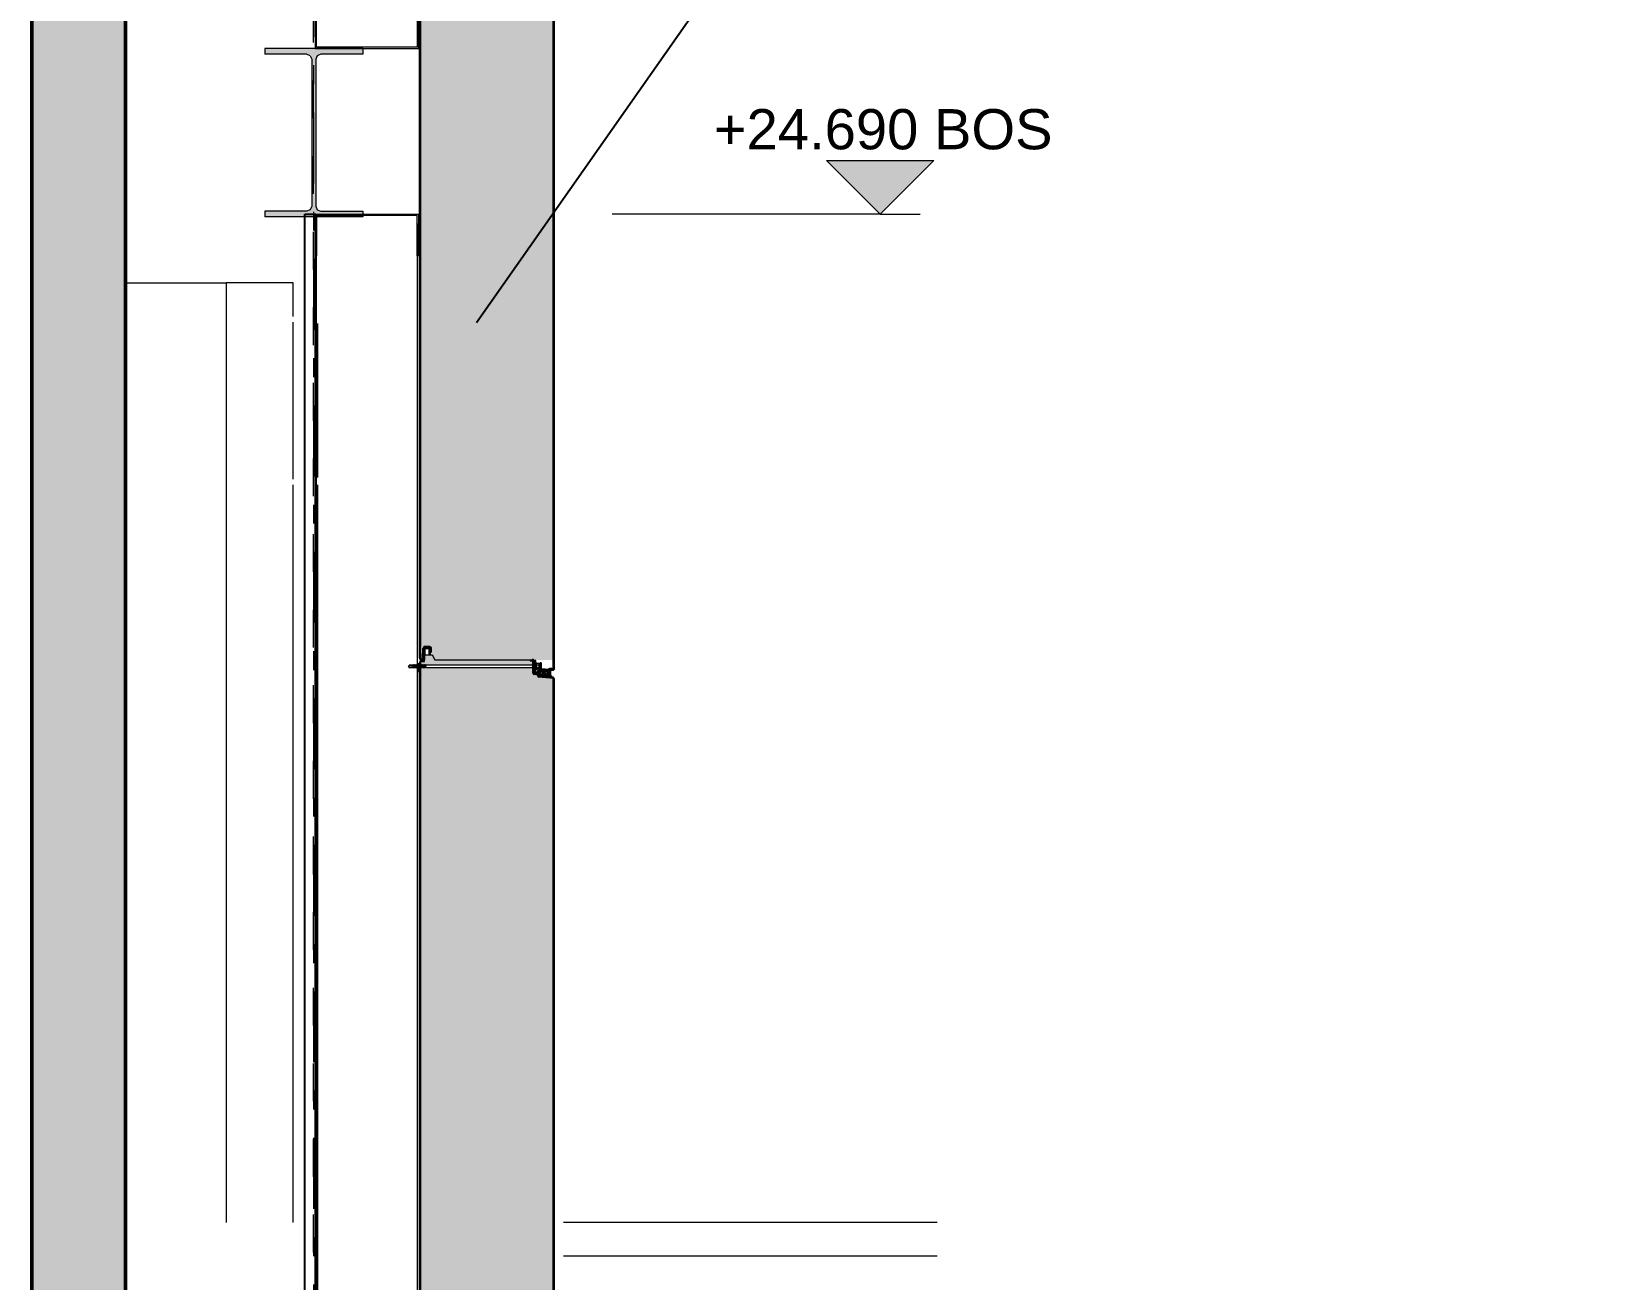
# Model space of a CAD drawing. Header units: millimetres. Extents: x -54677 to 188015, y -4000 to 32873.
# Drawn here: x 185647 to 188015, y 28729 to 30592 of the extents above; entities that cross this region are included whole.
import ezdxf

# ---------------------------------------------------------------- set-up
doc = ezdxf.new("R2010")
doc.units = ezdxf.units.MM
doc.header["$MEASUREMENT"] = 0
doc.linetypes.add('Dashed', pattern=[112.888889, 56.444445, -56.444445])
doc.linetypes.add('Double Dashed', pattern=[218.722215, 105.83333, -42.333331, 28.222222, -42.333331])
for name, color, linetype, lineweight in [('0_Pen_No__85', 8, 'Continuous', 20), ('2D Layer_Pen_No__1', 7, 'Continuous', 13), ('2D Layer_Pen_No__173', 1, 'Continuous', 18), ('2D Layer_Pen_No__194', 7, 'Continuous', 25), ('2D Layer_Pen_No__3', 7, 'Continuous', 18), ('2D Layer_Pen_No__4', 7, 'Continuous', 20), ('2D Layer_Pen_No__5', 7, 'Continuous', 25), ('2D Layer_Pen_No__7', 7, 'Continuous', 35), ('New_2D Layer_Pen_No__101', 252, 'Continuous', 15), ('New_2D Layer_Pen_No__87', 8, 'Continuous', 20), ('New_2D Layer_Pen_No__88', 8, 'Continuous', 20), ('New_A-95-D_Stair_Detail.Dim_Pen_No__4', 7, 'Continuous', 20), ('S-280-M_STRUCT_FRAME.IFC Import_Pen_No__1', 7, 'Continuous', 13), ('S-280-M_STRUCT_FRAME.IFC Import_Pen_No__160', 5, 'Continuous', 200)]:
    doc.layers.add(name, color=color, linetype=linetype, lineweight=lineweight)
for name, color, linetype, lineweight, true_color in [('2D Layer_Pen_No__241', 7, 'Continuous', 13, 0xc30c20), ('2D Layer_Pen_No__81', 7, 'Continuous', 20, 0x6a6a6a), ('New_2D Layer_Pen_No__147', 7, 'Continuous', 0, 0x606060), ('New_2D Layer_Pen_No__27', 7, 'Continuous', 50, 0x2a2a2a)]:
    doc.layers.add(name, color=color, linetype=linetype, lineweight=lineweight, true_color=true_color)
doc.layers.add('New_A-95-D_Stair_Detail.Dim', color=7, linetype='Continuous')
doc.styles.add('GENERATED_STYLE_1', font='')
doc.styles.get('GENERATED_STYLE_1').set_extended_font_data('Arial')
doc.dimstyles.new('GENERATED_STYLE__4', dxfattribs={"dimtxt": 0.18, "dimasz": 72.96, "dimexe": 0.18, "dimexo": 0.0625, "dimgap": 0.09, "dimtad": 0, "dimtih": 1, "dimtoh": 1, "dimdec": 4, "dimzin": 0, "dimdsep": 46, "dimcen": 0.09, "dimadec": 0, "dimazin": 0, "dimtfac": 1, "dimtdec": 4, "dimtmove": 0, "dimatfit": 3, "dimldrblk": 'ARROWHEAD_5', "dimfxl": 1, "dimtolj": 1, "dimtzin": 0, "dimarcsym": 0})

# ---------------------------------------------------------------- blocks, each defined once
blk = doc.blocks.new('Dimension_19_2', base_point=(186913.3, 30319.7))
at = {"layer": 'New_A-95-D_Stair_Detail.Dim', "linetype": 'Continuous', "lineweight": 0, "true_color": 0x000000}
blk.add_hatch(color=178, dxfattribs=at).paths.add_polyline_path([(186913.3, 30319.7), (186993.3, 30399.7), (186833.3, 30399.7)])
at = {"layer": 'New_A-95-D_Stair_Detail.Dim_Pen_No__4', "linetype": 'Continuous'}
for p, q in [((186913.3, 30319.7), (186833.3, 30399.7)), ((186833.3, 30399.7), (186993.3, 30399.7)), ((186993.3, 30399.7), (186913.3, 30319.7)), ((186913.3, 30319.7), (186513.3, 30319.7)), ((186913.3, 30319.7), (186973.3, 30319.7))]:
    blk.add_line(p, q, dxfattribs=at)
at = {"layer": 'New_A-95-D_Stair_Detail.Dim_Pen_No__4', "insert": (186665.1, 30415.7), "char_height": 60, "attachment_point": 7, "style": 'GENERATED_STYLE_1'}
blk.add_mtext('\\A1;{\\fArial|b0|i0|c0|p34;+24.690 BOS}', dxfattribs=at)
blk = doc.blocks.new('ARROWHEAD_5')
at = {"color": 0, "linetype": 'Continuous', "lineweight": 0}
blk.add_line((0, 0), (-1, 0), dxfattribs=at)
blk.add_solid([(-1, 0.2679), (0, 0), (-1, -0.2679), (-1, 0.2679)], dxfattribs=at)

msp = doc.modelspace()

# ---------------------------------------------------------------- hatches: boundary and pattern name
at = {"layer": '2D Layer_Pen_No__3', "linetype": 'Continuous'}
msp.add_hatch(color=256, dxfattribs=at).paths.add_polyline_path([(186235.7, 29671.6), (186239.7, 29671.6, -0.414214), (186241.3, 29669.9), (186242.2, 29669.9), (186242.2, 29672.5, 0.414214), (186241.2, 29673.6), (186234.1, 29673.6, 0.39896), (186232.1, 29671.7), (186232, 29669.9), (186233.2, 29669.9, -0.304072)])
h = msp.add_hatch(dxfattribs=at)
h.set_pattern_fill('ANSI31_0002', color=256, style=0, pattern_type=2)
h.set_pattern_definition([(45, (185468.97, 29000.53), (-220.97, 220.97), [])])
h.paths.add_polyline_path([(186232, 29669.9), (186233.2, 29669.9, -0.304072), (186235.7, 29671.6), (186239.7, 29671.6, -0.414214), (186241.3, 29669.9), (186242.2, 29669.9), (186242.2, 29672.5, 0.414214), (186241.2, 29673.6), (186234.1, 29673.6, 0.39896), (186232.1, 29671.7)])
at = {"layer": '2D Layer_Pen_No__4', "linetype": 'Continuous', "lineweight": 0, "true_color": 0x000000}
for points in [[(186425.8, 30540), (186425.8, 30616), (186425.8, 30627), (186418.2, 30627.6), (186416.3, 30627.8), (186402.8, 30629), (186402.8, 30631.6, 0.177727), (186402.7, 30632), (186395.8, 30632.7), (186395.8, 30642), (186395.4, 30642.4), (186237.6, 30642.4), (186236.7, 30640.5), (186236.4, 30641.3), (186235.3, 30641.3), (186234.7, 30640.5), (186234.4, 30641.3), (186233.3, 30641.3), (186232.7, 30640.5), (186232.4, 30641.3), (186231.3, 30641.3), (186230.7, 30640.5), (186230.4, 30641.3), (186229.3, 30641.3), (186228.7, 30640.5), (186228.4, 30641.3), (186227.3, 30641.3), (186226.8, 30640.7), (186226.8, 30540)], [(186226.8, 30540), (186226.8, 29674), (186226.8, 29674.1), (186243.8, 29674.1), (186243.8, 29664.1), (186248.8, 29654.1), (186425.8, 29654.1), (186425.8, 30540)], [(186235.4, 29647.2), (186236.1, 29646.4), (186395.8, 29646.4), (186395.8, 29652.3, 0.085197), (186395.8, 29652.7), (186391.1, 29652.7), (186391.1, 29654.1), (186248.8, 29654.1), (186244.9, 29661.9), (186233.6, 29661.9), (186233.6, 29651.9), (186228.8, 29651.9), (186226.8, 29649.9), (186226.8, 29646.4), (186227.1, 29646.4), (186227.4, 29647.2), (186227.1, 29646), (186227.2, 29646), (186227.5, 29645.3), (186227.6, 29645.3), (186228.1, 29646.4), (186227.4, 29647.2)], [(186425.8, 29540), (186425.8, 29616), (186425.8, 29627), (186418.2, 29627.6), (186416.3, 29627.8), (186402.8, 29629), (186402.8, 29631.6, 0.177727), (186402.7, 29632), (186395.8, 29632.7), (186395.8, 29642), (186395.4, 29642.4), (186237.6, 29642.4), (186236.7, 29640.5), (186236.4, 29641.3), (186235.3, 29641.3), (186234.7, 29640.5), (186234.4, 29641.3), (186233.3, 29641.3), (186232.7, 29640.5), (186232.4, 29641.3), (186231.3, 29641.3), (186230.7, 29640.5), (186230.4, 29641.3), (186229.3, 29641.3), (186228.7, 29640.5), (186228.4, 29641.3), (186227.3, 29641.3), (186226.8, 29640.7), (186226.8, 29540)], [(186226.8, 29540), (186226.8, 28674), (186226.8, 28674.1), (186243.8, 28674.1), (186243.8, 28664.1), (186248.8, 28654.1), (186425.8, 28654.1), (186425.8, 29540)]]:
    msp.add_hatch(color=178, dxfattribs=at).paths.add_polyline_path(points)
at = {"layer": '2D Layer_Pen_No__4', "linetype": 'Continuous'}
h = msp.add_hatch(dxfattribs=at)
h.set_pattern_fill('INSUL_0002', color=256, style=0, pattern_type=2)
h.set_pattern_definition([(45, (185668.7, 28650), (-1591, 1591), []), (45, (185138.4, 29180.3), (-1591, 1591), [750, -750]), (45, (184608, 29710.7), (-1591, 1591), [750, -750])])
h.paths.add_polyline_path([(186397.9, 29646.4), (186395.8, 29652.3, 0.085197), (186395.8, 29652.7), (186391.1, 29652.7), (186391.1, 29654.1), (186248.8, 29654.1), (186244.9, 29661.9), (186233.6, 29661.9), (186233.6, 29651.9), (186228.8, 29651.9), (186226.8, 29649.9), (186226.8, 29645.6), (186227.2, 29646), (186227.5, 29645.3), (186228.5, 29645.3), (186229.2, 29646), (186229.5, 29645.3), (186230.5, 29645.3), (186231.2, 29646), (186231.5, 29645.3), (186232.5, 29645.3), (186233.2, 29646), (186233.5, 29645.3), (186234.5, 29645.3), (186235.2, 29646), (186237.6, 29646.4)])
at = {"layer": '2D Layer_Pen_No__7', "linetype": 'Continuous'}
h = msp.add_hatch(dxfattribs=at)
h.set_pattern_fill('ANSI31_0002', color=256, style=0, pattern_type=2)
h.set_pattern_definition([(135, (186303.94, 29518.55), (265.17, 265.17), [])])
h.paths.add_polyline_path([(186409.8, 29635, 0.512725), (186409.8, 29634.2), (186412.8, 29632.1, 0.645734), (186413.1, 29632.3), (186413, 29632.6), (186415.4, 29632.6), (186416.2, 29632.1, 0.645734), (186416.5, 29632.3), (186416.4, 29632.6), (186417.9, 29632.6, -0.414214), (186418.4, 29632.1), (186418.4, 29630.8, 0.185503), (186418.6, 29630.1), (186419.9, 29628.7, 0.189692), (186420.6, 29628.4), (186423.3, 29628.1, 0.78441), (186423.4, 29628.7), (186421.7, 29629.1, -0.34718), (186420.9, 29630.1), (186420.9, 29638.4, -0.396857), (186421.8, 29639.4), (186423.5, 29639.5, 0.78441), (186423.5, 29640.1), (186420.2, 29640.4, 0.235302), (186419.4, 29640), (186418.6, 29639.2, 0.185503), (186418.4, 29638.5), (186418.4, 29637.1, -0.414214), (186417.9, 29636.6), (186416.4, 29636.6), (186416.5, 29637, 0.645734), (186416.2, 29637.2), (186415.4, 29636.6), (186413, 29636.6), (186413.1, 29637, 0.645734), (186412.8, 29637.2)])
h.paths.add_polyline_path([(186411.2, 29634.5, -0.512725), (186411.2, 29634.8), (186412.4, 29635.6, -0.157084), (186412.6, 29635.7), (186414.9, 29635.7), (186414.4, 29634.6), (186414.9, 29633.5), (186412.6, 29633.5, -0.157084), (186412.4, 29633.6)], flags=0)
h.paths.add_polyline_path([(186415.3, 29634.6), (186415.8, 29635.7), (186418.7, 29635.7, -0.414214), (186418.9, 29635.5), (186418.9, 29633.7, -0.414214), (186418.7, 29633.5), (186415.8, 29633.5)], flags=0)
at = {"layer": 'New_2D Layer_Pen_No__147', "linetype": 'Continuous'}
h = msp.add_hatch(dxfattribs=at)
h.set_pattern_fill('Structural_Concrete_0002', color=256, style=0, pattern_type=2)
h.set_pattern_definition([(45, (160184.87, 11417.11), (-73.4847, 73.4847), [10, -50]), (45, (160169.34, 11475.06), (-73.4847, 73.4847), [10, -50]), (105, (160184.87, 11417.11), (100.38196, 26.89726), [10, -50]), (105, (160227.3, 11459.54), (100.38196, 26.89726), [10, -50]), (165, (160191.94, 11424.18), (26.89726, 100.38196), [10, -50]), (165, (160234.37, 11466.61), (26.89726, 100.38196), [10, -50]), (45, (160177.802, 11424.18), (-14.142136, 14.142136), [0, -20, 0, -30]), (90, (160184.873, 11431.25), (-20, 0), [0, -15, 0, -25])])
h.paths.add_polyline_path([(185647.3, 11367.1), (185787.3, 11367.1), (185787.3, 31517.1), (185647.3, 31517.1)])
at = {"layer": 'S-280-M_STRUCT_FRAME.IFC Import_Pen_No__160', "linetype": 'Continuous', "lineweight": 0, "true_color": 0x00007f}
msp.add_hatch(color=176, dxfattribs=at).paths.add_polyline_path([(185995.1, 30315.6), (186141.2, 30315.6), (186141.2, 30324.2), (186078.8, 30324.2), (186073.4, 30326.4), (186071.2, 30331.8), (186071.2, 30550.9), (186073.4, 30556.3), (186078.8, 30558.5), (186141.2, 30558.5), (186141.2, 30567.1), (185995.1, 30567.1), (185995.1, 30558.5), (186057.5, 30558.5), (186062.8, 30556.3), (186065.1, 30550.9), (186065.1, 30331.8), (186062.8, 30326.4), (186057.5, 30324.2), (185995.1, 30324.2)])

# ---------------------------------------------------------------- linework, layer by layer
at = {"layer": '2D Layer_Pen_No__1', "linetype": 'Continuous'}
for p, q in [((186209.3, 29644.4), (186213.5, 29646.4)), ((186209.3, 29644.4), (186210.6, 29646.4)), ((186209.3, 29644.4), (186210.6, 29642.4)), ((186217.1, 29646.4), (186210.6, 29646.4)), ((186210.6, 29642.4), (186215.8, 29644.7)), ((186217, 29642.4), (186210.6, 29642.4)), ((186213.5, 29646.4), (186216.4, 29645.6)), ((186216.4, 29645.6), (186215.8, 29644.7)), ((186217.3, 29642.4), (186216.3, 29642.4)), ((186217.4, 29647.2), (186217, 29645.4)), ((186217.4, 29647.2), (186217, 29646.1)), ((186218.1, 29646.4), (186217, 29644)), ((186217, 29646.1), (186217, 29644)), ((186219.4, 29647.2), (186217.3, 29642.4)), ((186217.3, 29642.4), (186217.9, 29641.7)), ((186218.1, 29646.4), (186217.4, 29647.2)), ((186219.4, 29647.2), (186217.9, 29641.7)), ((186220.1, 29646.4), (186217.9, 29641.7)), ((186219.1, 29646.4), (186218.1, 29646.4)), ((186219.3, 29642.4), (186218.3, 29642.4)), ((186221.4, 29647.2), (186219.3, 29642.4)), ((186219.3, 29642.4), (186219.9, 29641.7)), ((186220.1, 29646.4), (186219.4, 29647.2)), ((186221.4, 29647.2), (186219.9, 29641.7)), ((186222.1, 29646.4), (186219.9, 29641.7)), ((186221.1, 29646.4), (186220.1, 29646.4)), ((186221.3, 29642.4), (186220.3, 29642.4)), ((186223.4, 29647.2), (186221.3, 29642.4)), ((186221.3, 29642.4), (186221.9, 29641.7)), ((186222.1, 29646.4), (186221.4, 29647.2)), ((186223.4, 29647.2), (186221.9, 29641.7)), ((186224.1, 29646.4), (186221.9, 29641.7)), ((186223.1, 29646.4), (186222.1, 29646.4)), ((186223.3, 29642.4), (186222.3, 29642.4)), ((186225.4, 29647.2), (186223.3, 29642.4)), ((186223.3, 29642.4), (186223.9, 29641.7)), ((186224.1, 29646.4), (186223.4, 29647.2)), ((186225.4, 29647.2), (186223.9, 29641.7)), ((186226.1, 29646.4), (186223.9, 29641.7)), ((186225.1, 29646.4), (186224.1, 29646.4)), ((186225.3, 29642.4), (186224.3, 29642.4)), ((186227.4, 29647.2), (186225.3, 29642.4)), ((186225.3, 29642.4), (186225.9, 29641.7)), ((186226.1, 29646.4), (186225.4, 29647.2)), ((186227.4, 29647.2), (186225.9, 29641.7)), ((186228.1, 29646.4), (186225.9, 29641.7)), ((186227.1, 29646.4), (186226.1, 29646.4)), ((186227.3, 29642.4), (186226.3, 29642.4)), ((186229.4, 29647.2), (186227.3, 29642.4)), ((186227.3, 29642.4), (186227.9, 29641.7)), ((186228.1, 29646.4), (186227.4, 29647.2)), ((186229.4, 29647.2), (186227.9, 29641.7)), ((186230.1, 29646.4), (186227.9, 29641.7)), ((186229.1, 29646.4), (186228.1, 29646.4)), ((186229.3, 29642.4), (186228.3, 29642.4)), ((186231.4, 29647.2), (186229.3, 29642.4)), ((186229.3, 29642.4), (186229.9, 29641.7)), ((186230.1, 29646.4), (186229.4, 29647.2)), ((186231.4, 29647.2), (186229.9, 29641.7)), ((186232.1, 29646.4), (186229.9, 29641.7)), ((186231.1, 29646.4), (186230.1, 29646.4)), ((186231.3, 29642.4), (186230.3, 29642.4)), ((186233.4, 29647.2), (186231.3, 29642.4)), ((186231.3, 29642.4), (186231.9, 29641.7)), ((186232.1, 29646.4), (186231.4, 29647.2)), ((186233.4, 29647.2), (186231.9, 29641.7)), ((186234.1, 29646.4), (186231.9, 29641.7)), ((186233.1, 29646.4), (186232.1, 29646.4)), ((186233.3, 29642.4), (186232.3, 29642.4)), ((186235.4, 29647.2), (186233.3, 29642.4)), ((186233.3, 29642.4), (186233.9, 29641.7)), ((186234.1, 29646.4), (186233.4, 29647.2)), ((186235.4, 29647.2), (186233.9, 29641.7)), ((186236.1, 29646.4), (186233.9, 29641.7)), ((186235.1, 29646.4), (186234.1, 29646.4)), ((186399.5, 29642.4), (186234.3, 29642.4)), ((186236.1, 29646.4), (186235.4, 29647.2)), ((186399.5, 29646.4), (186236.1, 29646.4)), ((186399.5, 29653.4), (186396.5, 29653.4)), ((186396.5, 29653.4), (186396.5, 29653.1)), ((186399.5, 29644.4), (186399.5, 29653.4)), ((186400.7, 29649.7), (186399.5, 29649.7)), ((186399.5, 29649.7), (186399.5, 29639.1)), ((186400.7, 29639.1), (186400.7, 29649.7)), ((186404, 29648.7), (186400.7, 29648.7)), ((186404.1, 29646.5), (186400.7, 29646.5)), ((186404.1, 29642.3), (186400.7, 29642.3)), ((186401.1, 29642.3), (186401.1, 29646.5)), ((186404.5, 29644.4), (186404.5, 29647.5)), ((186404.5, 29644.4), (186404.5, 29641.3)), ((186400.7, 29639.1), (186399.5, 29639.1)), ((186399.5, 29635.5), (186399.5, 29639.1)), ((186404, 29640.1), (186400.7, 29640.1))]:
    msp.add_line(p, q, dxfattribs=at)
for centre, radius, start, end in [((186402.9, 29647.5), 1.55, 318.7018, 49.0336), ((186402.9, 29641.3), 1.55, 310.9664, 41.2982), ((186397.9, 29644.3), 6.54, 1.0349, 19.8241), ((186397.9, 29644.5), 6.54, 340.1759, 358.9651)]:
    msp.add_arc(centre, radius, start, end, dxfattribs=at)
at = {"layer": '2D Layer_Pen_No__173', "linetype": 'Double Dashed'}
msp.add_line((186067.9, 32440), (186067.9, 10068), dxfattribs=at)
at = {"layer": '2D Layer_Pen_No__194', "linetype": 'Continuous', "flags": 128}
msp.add_lwpolyline([(186054.9, 30319.7), (186070.4, 30319.7), (186070.4, 27167.1), (186054.9, 27167.1)], close=True, dxfattribs=at)
at = {"layer": '2D Layer_Pen_No__241', "linetype": 'Dashed'}
msp.add_line((186067.9, 9917.1), (186067.9, 32404.7), dxfattribs=at)
at = {"layer": '2D Layer_Pen_No__3', "linetype": 'Continuous'}
for p, q in [((186232.1, 29671.7), (186232, 29669.9)), ((186232.1, 29671.7), (186232, 29669.9)), ((186233.2, 29669.9), (186232, 29669.9)), ((186233.2, 29669.9), (186232, 29669.9)), ((186241.2, 29673.6), (186234.1, 29673.6)), ((186241.2, 29673.6), (186234.1, 29673.6)), ((186235.7, 29671.6), (186239.7, 29671.6)), ((186235.7, 29671.6), (186239.7, 29671.6)), ((186241.3, 29669.9), (186242.2, 29669.9)), ((186241.3, 29669.9), (186242.2, 29669.9)), ((186242.2, 29669.9), (186242.2, 29672.5)), ((186242.2, 29669.9), (186242.2, 29672.5)), ((186223.4, 29648.6), (186226.3, 29648.6)), ((186223.4, 29648.6), (186226.3, 29636.6)), ((186223.4, 29636.6), (186226.3, 29648.6)), ((186223.4, 29636.6), (186226.3, 29636.6))]:
    msp.add_line(p, q, dxfattribs=at)
for centre, radius, start, end in [((186234.1, 29671.6), 2, 90, 177.0001), ((186234.1, 29671.6), 2, 90, 177.0001), ((186235.7, 29668.9), 2.63, 90, 157.6522), ((186235.7, 29668.9), 2.63, 90, 157.6522), ((186239.7, 29669.9), 1.63, 360, 90), ((186239.7, 29669.9), 1.63, 360, 90), ((186241.2, 29672.5), 1.08, 359.9999, 90), ((186241.2, 29672.5), 1.08, 359.9999, 90)]:
    msp.add_arc(centre, radius, start, end, dxfattribs=at)
at = {"layer": '2D Layer_Pen_No__4', "linetype": 'Continuous'}
for p, q in [((186425.8, 29639.7), (186425.8, 29694.7)), ((186226.8, 29649.9), (186228.8, 29651.9)), ((186228.8, 29651.9), (186233.6, 29651.9)), ((186233.6, 29661.9), (186244.9, 29661.9)), ((186233.6, 29651.9), (186233.6, 29661.9)), ((186244.9, 29661.9), (186248.8, 29654.1)), ((186248.8, 29654.1), (186391.1, 29654.1)), ((186389.7, 29654.1), (186391.1, 29654.1)), ((186391.1, 29654.1), (186391.1, 29652.7)), ((186391.1, 29652.7), (186395.8, 29652.7)), ((186395.8, 29644.8), (186394.5, 29643.5)), ((186394.5, 29643.5), (186395.8, 29642)), ((186395.8, 29646.3), (186395.8, 29652.7)), ((186395.8, 29642), (186395.8, 29632.7)), ((186395.8, 29632.7), (186402.8, 29632)), ((186402.8, 29632), (186402.8, 29629)), ((186402.8, 29629), (186425.8, 29627))]:
    msp.add_line(p, q, dxfattribs=at)
at = {"layer": '2D Layer_Pen_No__5', "linetype": 'Continuous'}
for p, q in [((186226.3, 29694.7), (186226.3, 30649.9)), ((186226.3, 29657), (186226.3, 29694.7)), ((186232.1, 29671.7), (186231.3, 29656.9)), ((186232.3, 29654.4), (186233.1, 29669.1)), ((186241.2, 29673.5), (186234.1, 29673.5)), ((186235.7, 29671.6), (186239.7, 29671.6)), ((186241.3, 29669.9), (186241.3, 29662.6)), ((186242.2, 29665.1), (186242.2, 29672.5)), ((186226.3, 28694.7), (186226.3, 29649.9)), ((186228.9, 29652.6), (186229.8, 29652.6)), ((186229.8, 29652.6), (186230.3, 29652.6)), ((186241.3, 29662.6), (186240.8, 29662.6)), ((186242.7, 29665.1), (186242.2, 29665.1)), ((186391.6, 29654), (186394.4, 29654.3)), ((186391.6, 29653.3), (186391.6, 29654)), ((186394.4, 29653.6), (186391.6, 29653.3)), ((186394.6, 29643.5), (186395.8, 29644.8)), ((186395.8, 29642.2), (186394.6, 29643.5)), ((186396.5, 29644.5), (186395.5, 29643.5)), ((186395.5, 29643.5), (186396.5, 29642.5)), ((186395.8, 29644.8), (186395.8, 29652.3)), ((186396.5, 29652.3), (186396.5, 29644.5)), ((186396.5, 29642.5), (186396.5, 29634.1)), ((186395.8, 29634.2), (186395.8, 29642.2)), ((186397.2, 29633.4), (186402.2, 29633)), ((186402.2, 29632.3), (186397.2, 29632.7)), ((186402.8, 29630.6), (186402.8, 29631.6)), ((186403.5, 29631.5), (186403.5, 29630.5)), ((186404.2, 29629.8), (186424.9, 29628)), ((186424.9, 29627.3), (186404.2, 29629.1))]:
    msp.add_line(p, q, dxfattribs=at)
at = {"layer": '2D Layer_Pen_No__5', "linetype": 'Continuous', "flags": 128}
for points in [[(186240.8, 30662.6), (186240.8, 30669.9, 0.414214), (186239.7, 30671.1), (186235.7, 30671.1, 0.39896), (186233.6, 30669), (186232.8, 30654.4, -0.39896), (186230.3, 30652.1), (186229.8, 30652.1), (186228.9, 30652.1, 0.414214), (186226.8, 30649.9), (186226.8, 29694.7)], [(186426.5, 30626.3), (186426.5, 29640.2, -0.440011), (186424.9, 29638.7), (186413.5, 29639.7), (186407.9, 29640.2, -0.388879), (186406.5, 29641.7), (186406.5, 29649.6), (186407.2, 29649.6), (186407.2, 29641.6, 0.388879), (186407.8, 29640.9), (186413.7, 29640.4), (186425, 29639.4, 0.440011), (186425.8, 29640.1), (186425.8, 30626.3)], [(186226.8, 29694.7), (186226.8, 29657, 0.974157), (186230.8, 29656.9), (186231.6, 29671.7, -0.39896), (186234.1, 29674), (186241.2, 29674, -0.414214), (186242.7, 29672.5), (186242.7, 29665.1)], [(186240.8, 29662.6), (186240.8, 29669.9, 0.414214), (186239.7, 29671.1), (186235.7, 29671.1, 0.39896), (186233.6, 29669), (186232.8, 29654.4, -0.39896), (186230.3, 29652.1), (186229.8, 29652.1), (186228.9, 29652.1, 0.414214), (186226.8, 29649.9), (186226.8, 28694.7)], [(186426.5, 29626.3), (186426.5, 28640.2, -0.440011), (186424.9, 28638.7), (186413.5, 28639.7), (186407.9, 28640.2, -0.388879), (186406.5, 28641.7), (186406.5, 28649.6), (186407.2, 28649.6), (186407.2, 28641.6, 0.388879), (186407.8, 28640.9), (186413.7, 28640.4), (186425, 28639.4, 0.440011), (186425.8, 28640.1), (186425.8, 29626.3)]]:
    msp.add_lwpolyline(points, format="xyb", dxfattribs=at)
at = {"layer": '2D Layer_Pen_No__5', "linetype": 'Continuous'}
for centre, radius, start, end in [((186234.1, 29671.5), 2, 90, 177.0001), ((186235.7, 29668.9), 2.63, 90, 177), ((186239.7, 29669.9), 1.63, 360, 90), ((186241.2, 29672.5), 1.08, 359.9999, 90), ((186228.8, 29657), 2.5, 180, 357), ((186228.9, 29649.9), 2.63, 90, 180), ((186230.3, 29654.6), 2, 269.9999, 357), ((186394.5, 29652.3), 2, 360, 95), ((186394.5, 29652.3), 1.3, 0, 95), ((186397.3, 29634.2), 1.5, 180, 265), ((186397.2, 29634.1), 0.7, 180, 265), ((186402, 29631.5), 1.5, 0, 85), ((186402.1, 29631.6), 0.7, 0, 84.9999), ((186404.3, 29630.6), 1.5, 180, 265), ((186404.2, 29630.5), 0.7, 180, 265), ((186424.8, 29626.3), 1.7, 0, 85), ((186424.8, 29626.3), 1, 0, 85)]:
    msp.add_arc(centre, radius, start, end, dxfattribs=at)
at = {"layer": '2D Layer_Pen_No__7', "linetype": 'Continuous'}
for p, q in [((186412.8, 29637.2), (186409.8, 29635)), ((186412.8, 29632.1), (186409.8, 29634.2)), ((186413, 29636.6), (186413.1, 29636.9)), ((186415.4, 29636.6), (186413, 29636.6)), ((186415.4, 29632.6), (186413, 29632.6)), ((186413, 29632.6), (186413.1, 29632.3)), ((186416.2, 29637.2), (186415.4, 29636.6)), ((186416.2, 29632.1), (186415.4, 29632.6)), ((186416.4, 29636.6), (186416.5, 29636.9)), ((186417.9, 29636.6), (186416.4, 29636.6)), ((186417.9, 29632.6), (186416.4, 29632.6)), ((186416.4, 29632.6), (186416.5, 29632.3)), ((186418.4, 29637.1), (186418.4, 29638.5)), ((186418.4, 29630.8), (186418.4, 29632.1)), ((186419.4, 29640), (186418.6, 29639.2)), ((186419.9, 29628.7), (186418.6, 29630.1)), ((186423.4, 29640.1), (186420.2, 29640.4)), ((186423.2, 29628.1), (186420.6, 29628.4)), ((186420.9, 29630.1), (186420.9, 29638.4)), ((186423.3, 29628.7), (186421.7, 29629.1)), ((186423.4, 29639.5), (186421.8, 29639.4))]:
    msp.add_line(p, q, dxfattribs=at)
at = {"layer": '2D Layer_Pen_No__7', "linetype": 'Continuous', "flags": 128}
msp.add_lwpolyline([(186410.2, 29636.4, -0.198912), (186409.9, 29636.2), (186409.8, 29636.2), (186409.8, 29637.4), (186405.4, 29637.1, 0.414214), (186404.9, 29636.6), (186405.1, 29632.8, 0.388879), (186405.6, 29632.3), (186410, 29632.1), (186410, 29633.1, -0.221334), (186410.4, 29633), (186411.3, 29632.2, 0.176327), (186411.6, 29632.1), (186413.5, 29632), (186413.4, 29632.7, -0.221334), (186413.8, 29632.5), (186414.3, 29632.1, 0.176327), (186414.7, 29631.9), (186416.9, 29631.9), (186416.8, 29632.8), (186416.9, 29632.8, -0.198912), (186417.2, 29632.7), (186418, 29632, -0.198912), (186418.1, 29631.7), (186418.2, 29630.3), (186404.4, 29630.9, -0.388879), (186403.7, 29631.5), (186403.6, 29632.5, 0.388879), (186402.2, 29633.9), (186397.2, 29634.1, -0.402694), (186396.5, 29634.8), (186396.5, 29653.1, -0.414214), (186398, 29651.6), (186398, 29648.8), (186397.5, 29648.3), (186398, 29647.8), (186398, 29644.8), (186397.5, 29644.3), (186398, 29643.8), (186398, 29636.3, 0.402694), (186398.7, 29635.6), (186403, 29635.4, 0.440011), (186403.5, 29635.9), (186403.4, 29638.1, -0.414214), (186403.9, 29638.6), (186417.3, 29639.2, -0.414214), (186417.8, 29638.7), (186417.8, 29637.8, -0.198912), (186417.7, 29637.4), (186417, 29636.7, -0.198912), (186416.7, 29636.5), (186416.6, 29636.5), (186416.6, 29637.7), (186414.8, 29637.6, 0.198912), (186414.4, 29637.4), (186413.6, 29636.5, -0.198912), (186413.3, 29636.4), (186413.2, 29636.4), (186413.2, 29637.5), (186411.4, 29637.4, 0.198912), (186411.1, 29637.3)], format="xyb", close=True, dxfattribs=at)
at = {"layer": '2D Layer_Pen_No__7', "linetype": 'Continuous'}
for centre, radius, start, end in [((186410.1, 29634.6), 0.5, 125.7093, 234.2907), ((186412.9, 29637), 0.2, 338.7607, 125.7093), ((186412.9, 29632.3), 0.2, 234.2907, 21.2393), ((186416.3, 29637), 0.2, 338.7607, 125.7093), ((186416.3, 29632.3), 0.2, 234.2907, 21.2393), ((186417.9, 29637.1), 0.5, 270, 0), ((186417.9, 29632.1), 0.5, 0, 90), ((186419.4, 29638.5), 1, 137.9638, 180), ((186419.4, 29630.8), 1, 180, 222.0362), ((186420.2, 29639.4), 1, 85, 137.9638), ((186420.7, 29629.4), 1, 222.0362, 265), ((186421.9, 29638.4), 1, 93.416, 180), ((186421.9, 29630.1), 1, 180, 256.584), ((186423.3, 29628.4), 0.3, 254.6555, 85.3795), ((186423.4, 29639.8), 0.3, 264.6205, 95.3445)]:
    msp.add_arc(centre, radius, start, end, dxfattribs=at)
at = {"layer": '2D Layer_Pen_No__81', "linetype": 'Continuous', "flags": 128}
for points in [[(186224.4, 30629.1), (186222.4, 30629.1), (186222.4, 30569.1), (186072.4, 30569.1), (186072.4, 30629.1), (186070.4, 30629.1), (186070.4, 30567.1), (186224.4, 30567.1)], [(186224.4, 30257.7), (186222.4, 30257.7), (186222.4, 30317.7), (186072.4, 30317.7), (186072.4, 30257.7), (186070.4, 30257.7), (186070.4, 30319.7), (186224.4, 30319.7)]]:
    msp.add_lwpolyline(points, close=True, dxfattribs=at)
msp.add_lwpolyline([(186222.4, 30305.8), (186222.4, 27173), (186072.4, 27173), (186072.4, 30305.8)], dxfattribs=at)
at = {"layer": 'New_2D Layer_Pen_No__101', "linetype": 'Continuous'}
for p, q in [((186998.6, 28814), (186440.9, 28814)), ((186998.6, 28764), (186440.9, 28764))]:
    msp.add_line(p, q, dxfattribs=at)
at = {"layer": 'New_2D Layer_Pen_No__27', "linetype": 'Continuous'}
for p, q in [((185647.3, 31517.1), (185647.3, 11367.1)), ((185787.3, 31517.1), (185787.3, 11417.1))]:
    msp.add_line(p, q, dxfattribs=at)
at = {"layer": 'New_2D Layer_Pen_No__87', "linetype": 'Continuous'}
for p, q in [((185787.3, 30217.1), (185937.3, 30217.1)), ((185937.3, 30217.1), (185937.3, 28814)), ((186037.3, 30217.1), (185937.3, 30217.1)), ((186037.3, 30167.1), (186037.3, 30217.1)), ((186037.3, 29924.2), (186037.3, 30158.5)), ((186037.3, 28814), (186037.3, 29915.6))]:
    msp.add_line(p, q, dxfattribs=at)
at = {"layer": 'New_2D Layer_Pen_No__88', "linetype": 'Continuous'}
for p, q in [((186073.5, 30156.4), (186073.5, 29926.3)), ((186073.5, 29915.6), (186073.5, 27167.1))]:
    msp.add_line(p, q, dxfattribs=at)
at = {"layer": 'S-280-M_STRUCT_FRAME.IFC Import_Pen_No__1', "linetype": 'Continuous'}
for p, q in [((185995.1, 30567.1), (185995.1, 30558.5)), ((186141.2, 30567.1), (185995.1, 30567.1)), ((186141.2, 30567.1), (186141.2, 30558.5)), ((185995.1, 30324.2), (185995.1, 30315.6)), ((186141.2, 30315.6), (185995.1, 30315.6)), ((186141.2, 30324.2), (186141.2, 30315.6))]:
    msp.add_line(p, q, dxfattribs=at)
at = {"layer": 'S-280-M_STRUCT_FRAME.IFC Import_Pen_No__1', "linetype": 'Continuous', "flags": 128}
for points in [[(186062.8, 30556.3), (186057.5, 30558.5), (185995.1, 30558.5)], [(186062.8, 30556.3), (186065.1, 30550.9), (186065.1, 30331.8), (186062.8, 30326.4)], [(186073.4, 30556.3), (186071.2, 30550.9), (186071.2, 30331.8), (186073.4, 30326.4)], [(186141.2, 30558.5), (186078.8, 30558.5), (186073.4, 30556.3)], [(186062.8, 30326.4), (186057.5, 30324.2), (185995.1, 30324.2)], [(186073.4, 30326.4), (186078.8, 30324.2), (186141.2, 30324.2)]]:
    msp.add_lwpolyline(points, dxfattribs=at)

# ---------------------------------------------------------------- block references
at = {"layer": 'New_A-95-D_Stair_Detail.Dim', "linetype": 'Continuous'}
msp.add_blockref('Dimension_19_2', (186913.3, 30319.7), dxfattribs=at)

# ---------------------------------------------------------------- leaders
at = {"layer": '0_Pen_No__85', "linetype": 'Continuous', "annotation_type": 0, "has_hookline": 1, "hookline_direction": 0, "text_width": 942.9}
msp.add_leader([(186311.2, 30158), (186935.9, 31049.3), (187071.9, 31049.3)], dimstyle='GENERATED_STYLE__4', dxfattribs=at)

doc.saveas('drawing.dxf')
